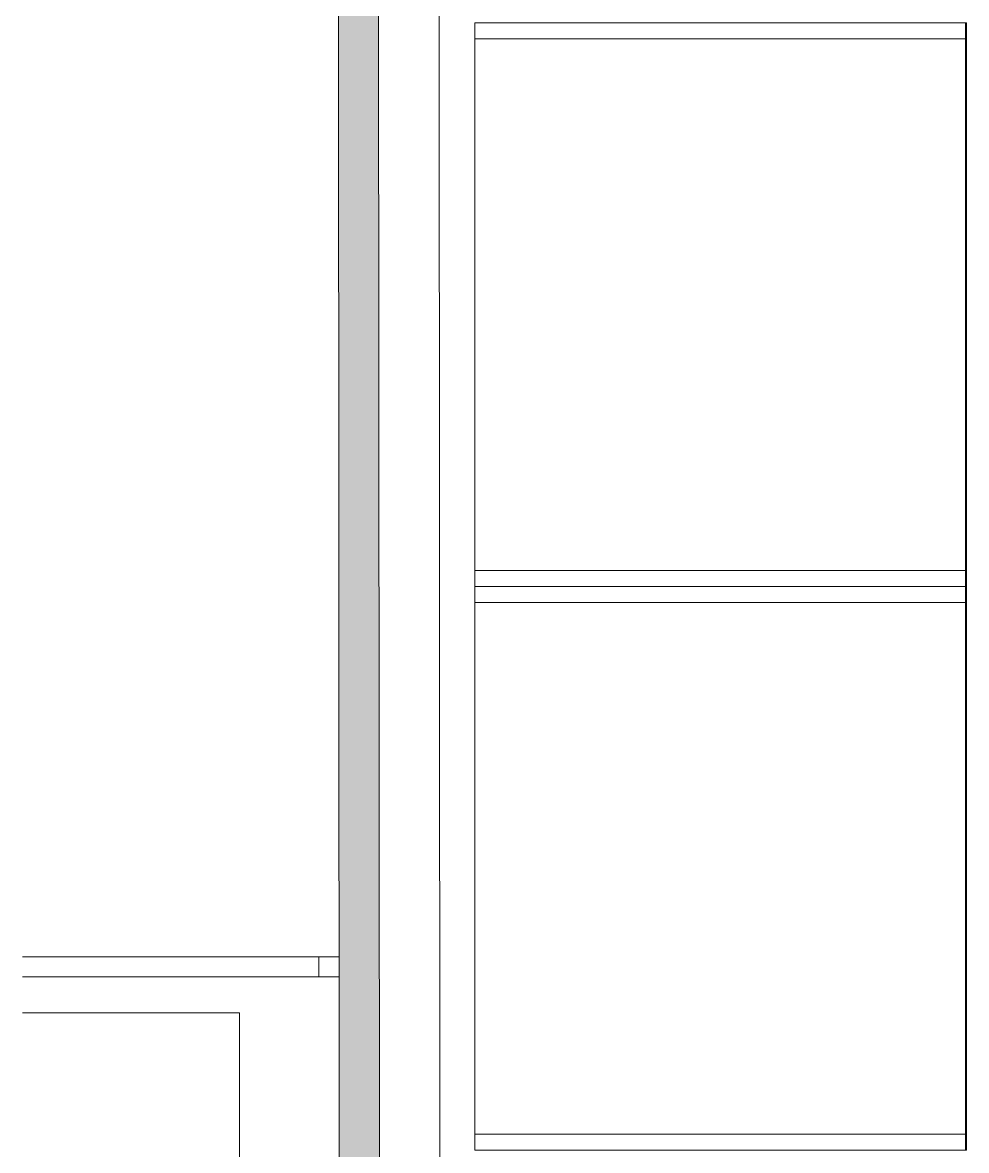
# Model space of a CAD drawing. Header units: centimetres. Extents: x -1762 to 3746, y -261 to 6534.
# Drawn here: x -1446 to -1211.6, y 3402.7 to 3682.9 of the extents above; entities that cross this region are included whole.
import ezdxf

# ---------------------------------------------------------------- set-up
doc = ezdxf.new("R2010")
doc.units = ezdxf.units.CM
for name, color, linetype, lineweight in [('A-GLAZ-CWMG', 7, 'Continuous', 9), ('A-WALL', 7, 'Continuous', 9), ('A-WALL-PATT', 7, 'Continuous', 35), ('E-ELEC-EQPM', 7, 'Continuous', 9), ('I-WALL', 7, 'Continuous', 9), ('Q-SPCQ', 7, 'Continuous', 9)]:
    doc.layers.add(name, color=color, linetype=linetype, lineweight=lineweight)

# ---------------------------------------------------------------- blocks, each defined once
blk = doc.blocks.new('RVR-Rack Almacenamiento - Default-1745858-Planta bodega almacenamiento congelados')
at = {"layer": 'Q-SPCQ', "color": 253, "lineweight": 18, "true_color": 0xaaaaaa}
for p, q in [((-70.01, 60.76), (-70.01, 60.96)), ((-70.01, 60.96), (-66.04, 60.96)), ((-66.04, 60.76), (-66.04, 60.96)), ((-66.04, 60.96), (66.04, 60.96)), ((-66.04, 60.96), (-66.04, 60.76)), ((66.04, 60.96), (66.04, 60.76)), ((66.04, 60.76), (66.04, 60.96)), ((66.04, 60.96), (70.01, 60.96)), ((70.01, 60.96), (70.01, 60.76))]:
    blk.add_line(p, q, dxfattribs=at)
blk = doc.blocks.new('RVR-Rack Almacenamiento - Default-1745759-Planta bodega almacenamiento congelados')
at = {"layer": 'Q-SPCQ', "color": 253, "lineweight": 18, "true_color": 0xaaaaaa}
for p, q in [((-70.01, -60.76), (-70.01, -60.96)), ((-70.01, -60.96), (-66.04, -60.96)), ((-66.04, -60.76), (-66.04, -60.96)), ((-66.04, -60.96), (-66.04, -60.76)), ((-66.04, -60.96), (66.04, -60.96)), ((66.04, -60.96), (66.04, -60.76)), ((66.04, -60.76), (66.04, -60.96)), ((66.04, -60.96), (70.01, -60.96)), ((70.01, -60.96), (70.01, -60.76))]:
    blk.add_line(p, q, dxfattribs=at)
blk = doc.blocks.new('RVR-Rack Almacenamiento - Default-V87-Planta bodega almacenamiento congelados')
at = {"layer": 'Q-SPCQ', "color": 253, "lineweight": 18, "true_color": 0xaaaaaa}
for p, q in [((-66.04, 60.96), (-70.00875, 60.96)), ((-70.00875, 60.96), (-70.00875, -60.96)), ((66.04, 60.96), (-66.04, 60.96)), ((-66.04, 60.96), (-66.04, -60.96)), ((-66.04, -60.96), (-66.04, 60.96)), ((66.04, -60.96), (66.04, 60.96)), ((70.00875, 60.96), (66.04, 60.96)), ((66.04, 60.96), (66.04, -60.96)), ((70.00875, -60.96), (70.00875, 60.96)), ((-70.00875, -60.96), (-66.04, -60.96)), ((-66.04, -60.96), (66.04, -60.96)), ((66.04, -60.96), (70.00875, -60.96))]:
    blk.add_line(p, q, dxfattribs=at)
blk = doc.blocks.new('RVR-Rack Almacenamiento - Default-V88-Planta bodega almacenamiento congelados')
at = {"layer": 'Q-SPCQ', "color": 253, "lineweight": 18, "true_color": 0xaaaaaa}
for p, q in [((-70.00875, -60.96), (-70.00875, 60.96)), ((-70.00875, 60.96), (-66.04, 60.96)), ((-66.04, -60.96), (-66.04, 60.96)), ((-66.04, 60.96), (66.04, 60.96)), ((-66.04, 60.96), (-66.04, -60.96)), ((66.04, 60.96), (66.04, -60.96)), ((66.04, -60.96), (66.04, 60.96)), ((66.04, 60.96), (70.00875, 60.96)), ((70.00875, 60.96), (70.00875, -60.96)), ((-66.04, -60.96), (-70.00875, -60.96)), ((66.04, -60.96), (-66.04, -60.96)), ((70.00875, -60.96), (66.04, -60.96))]:
    blk.add_line(p, q, dxfattribs=at)
blk = doc.blocks.new('PQ_RVR_ARQ-01_ZZ_ZZ_MO_T_A_rvt-1-Planta bodega almacenamiento congelados')
at = {"layer": 'A-WALL-PATT', "lineweight": 9, "true_color": 0xdddddd}
blk.add_hatch(color=254, dxfattribs=at).paths.add_polyline_path([(-1367.17, 3116.4), (-1357.17, 3116.4), (-1358.94, 5463.89), (-1368.94, 5463.89), (-1367.18, 3122.58)])
at = {"layer": 'A-WALL', "color": 253, "true_color": 0xaaaaaa}
blk.add_line((-1343.94, 5473.89), (-1342.19, 3141.4), dxfattribs=at)
at = {"layer": 'I-WALL', "color": 253, "lineweight": 18, "true_color": 0xaaaaaa}
for p, q in [((-1368.94, 5463.89), (-1367.17, 3116.4)), ((-1357.18, 3126.4), (-1358.94, 5463.89))]:
    blk.add_line(p, q, dxfattribs=at)
at = {"layer": 'Q-SPCQ', "color": 253, "lineweight": 9, "true_color": 0xaaaaaa}
for name, p, rotation in [('RVR-Rack Almacenamiento - Default-V88-Planta bodega almacenamiento congelados', (-1272.78, 3612.8), 89.9999999999997), ('RVR-Rack Almacenamiento - Default-1745759-Planta bodega almacenamiento congelados', (-1272.59, 3612.8), 90.00000000000031), ('RVR-Rack Almacenamiento - Default-V87-Planta bodega almacenamiento congelados', (-1272.78, 3472.78), 269.9999999999999), ('RVR-Rack Almacenamiento - Default-1745858-Planta bodega almacenamiento congelados', (-1272.59, 3472.78), 270.0000000000001)]:
    blk.add_blockref(name, p, dxfattribs=dict(at, rotation=rotation))
blk = doc.blocks.new('Rectangular Mullion - 30 x 30 mm-V90-Planta bodega almacenamiento congelados')
at = {"layer": 'A-GLAZ-CWMG', "color": 254, "true_color": 0xd4d4d4}
for p, q in [((-1446.03, 3450.79), (-1437.83, 3450.79)), ((-1437.83, 3445.79), (-1446.03, 3445.79))]:
    blk.add_line(p, q, dxfattribs=at)
blk = doc.blocks.new('Rectangular Mullion - 30 x 30 mm-1683289-Planta bodega almacenamiento congelados')
at = {"layer": 'A-GLAZ-CWMG', "color": 254, "true_color": 0xd4d4d4}
for p, q in [((-1391.28, 3259.39), (-1381.28, 3259.39)), ((-1381.28, 3254.39), (-1391.28, 3254.39))]:
    blk.add_line(p, q, dxfattribs=at)
blk = doc.blocks.new('Rectangular Mullion - 30 x 30 mm-1683310-Planta bodega almacenamiento congelados')
at = {"layer": 'A-GLAZ-CWMG', "color": 254, "true_color": 0xd4d4d4}
for p, q in [((-1377.83, 3450.79), (-1367.42, 3450.79)), ((-1367.42, 3445.79), (-1377.83, 3445.79))]:
    blk.add_line(p, q, dxfattribs=at)
blk = doc.blocks.new('Rectangular Mullion - 30 x 30 mm-1683767-Planta bodega almacenamiento congelados')
at = {"layer": 'A-GLAZ-CWMG', "color": 254, "true_color": 0xd4d4d4}
for p, q in [((-5, -2.5), (-5, 2.5)), ((-5, 2.5), (0, 2.5)), ((0, 2.5), (0, 0)), ((0, -2.5), (-5, -2.5))]:
    blk.add_line(p, q, dxfattribs=at)
blk = doc.blocks.new('RVR-PQ-Caja para elemento elect - 650x600x700-1678594-Planta bodega almacenamiento congelados')
at = {"layer": 'E-ELEC-EQPM'}
for p, q in [((30, 0), (-30, 0)), ((-30, 0), (-30, -53.91)), ((30, -53.91), (30, 0))]:
    blk.add_line(p, q, dxfattribs=at)

msp = doc.modelspace()

# ---------------------------------------------------------------- block references
at = {"lineweight": 5}
msp.add_blockref('PQ_RVR_ARQ-01_ZZ_ZZ_MO_T_A_rvt-1-Planta bodega almacenamiento congelados', (0, 0), dxfattribs=at)
at = {"layer": 'A-GLAZ-CWMG', "color": 254, "true_color": 0xd4d4d4}
for name in ['Rectangular Mullion - 30 x 30 mm-V90-Planta bodega almacenamiento congelados', 'Rectangular Mullion - 30 x 30 mm-1683310-Planta bodega almacenamiento congelados']:
    msp.add_blockref(name, (0, 0), dxfattribs=at)
at = {"layer": 'A-GLAZ-CWMG', "color": 254, "true_color": 0xd4d4d4, "rotation": 180}
for p in [(-2819.1, 6705.17), (-2809.1, 6705.17), (-2799.1, 6705.17), (-2789.1, 6705.17), (-2779.1, 6705.17), (-2769.1, 6705.17)]:
    msp.add_blockref('Rectangular Mullion - 30 x 30 mm-1683289-Planta bodega almacenamiento congelados', p, dxfattribs=at)
at = {"layer": 'A-GLAZ-CWMG', "color": 254, "true_color": 0xd4d4d4, "extrusion": (0, 0, -1), "rotation": 180}
msp.add_blockref('Rectangular Mullion - 30 x 30 mm-1683767-Planta bodega almacenamiento congelados', (1367.42, 3448.29), dxfattribs=at)
at = {"layer": 'E-ELEC-EQPM', "rotation": 269.9999999999997}
msp.add_blockref('RVR-PQ-Caja para elemento elect - 650x600x700-1678594-Planta bodega almacenamiento congelados', (-1392.12, 3406.87), dxfattribs=at)

doc.saveas('drawing.dxf')
